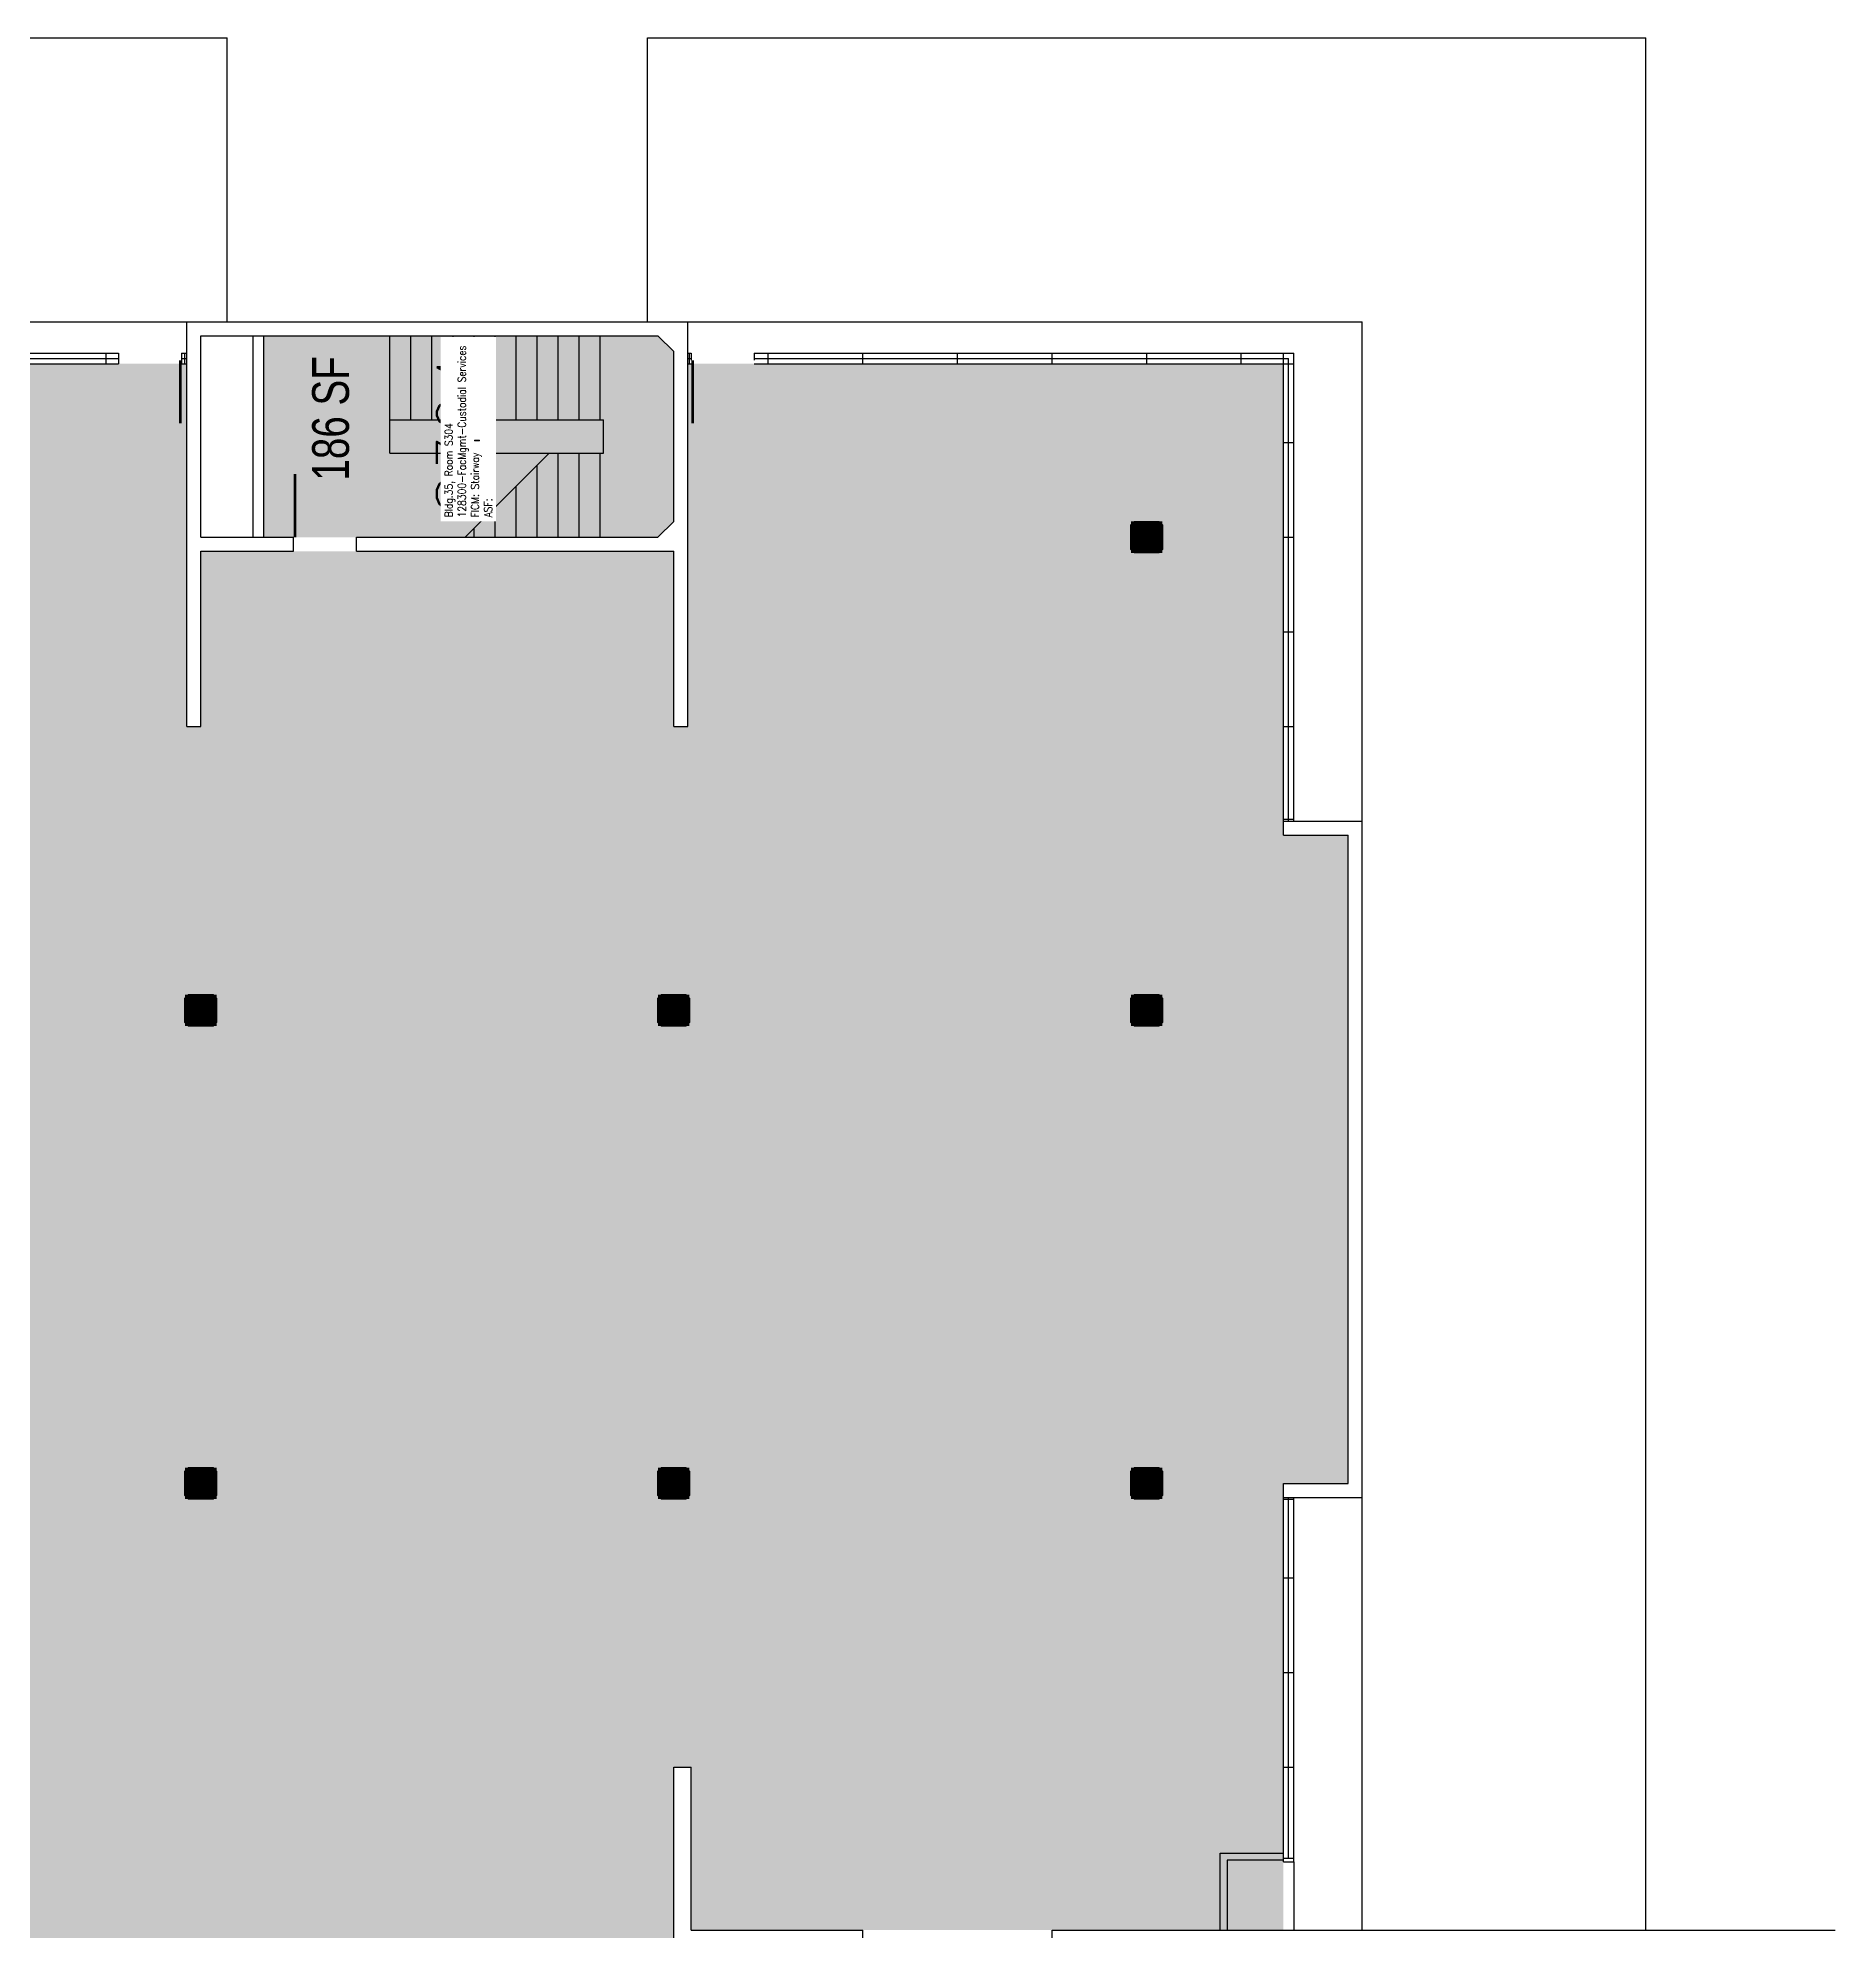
# Model space of a CAD drawing. Header units: inches. Extents: x 0 to 3525, y 0 to 2715.
# Drawn here: x 2337 to 3363, y 1635 to 2715 of the extents above; entities that cross this region are included whole.
import ezdxf
from ezdxf.enums import TextEntityAlignment as Align

# ---------------------------------------------------------------- set-up
doc = ezdxf.new("R2010")
doc.units = ezdxf.units.IN
doc.header["$LTSCALE"] = 10
doc.header["$MEASUREMENT"] = 0
doc.layers.get('0').update_dxf_attribs({"linetype": 'CONTINUOUS'})
for name, color, linetype in [('A-DOOR', 2, 'CONTINUOUS'), ('A-FLOR', 3, 'CONTINUOUS'), ('A-GLAZ', 1, 'CONTINUOUS'), ('A-GLAZ-SILL', 2, 'CONTINUOUS'), ('A-IDEN-RNUM', 7, 'CONTINUOUS'), ('A-IDEN-SNUM', 4, 'CONTINUOUS'), ('A-IDEN-VNUM', 4, 'CONTINUOUS'), ('A-ROOF', 2, 'CONTINUOUS'), ('A-SWAL', 5, 'CONTINUOUS'), ('A-WALL', 5, 'CONTINUOUS'), ('A-WALL-PATT', 7, 'CONTINUOUS'), ('AREA-TEXT', 3, 'CONTINUOUS'), ('Rooms-Category-Color', 7, 'CONTINUOUS'), ('Rooms-College-Color', 7, 'CONTINUOUS'), ('Rooms-Department-Color', 7, 'CONTINUOUS'), ('Rooms-Division-Color', 7, 'CONTINUOUS'), ('Rooms-Information', 7, 'CONTINUOUS')]:
    doc.layers.add(name, color=color, linetype=linetype)
doc.styles.add('AREA', font='arial.ttf', dxfattribs={"width": 0.75, "height": 21})
doc.styles.add('ROOMSNUMBER', font='TXT.SHX', dxfattribs={"height": 0.03})
doc.styles.add('ROOMVNUMBER', font='simplex.shx', dxfattribs={"width": 0.85})

# ---------------------------------------------------------------- blocks, each defined once
blk = doc.blocks.new('COL')
at = {"layer": 'A-SWAL'}
blk.add_lwpolyline([(9, 7), (9, -7), (7, -9), (-7, -9), (-9, -7), (-9, 7), (-7, 9), (7, 9)], close=True, dxfattribs=at)
at = {"layer": 'A-WALL-PATT', "const_width": 18}
blk.add_lwpolyline([(0, 9), (0, -9)], dxfattribs=at)

msp = doc.modelspace()

# ---------------------------------------------------------------- hatches: boundary and pattern name
at = {"layer": 'Rooms-Category-Color', "true_color": 0xadadad}
msp.add_hatch(color=253, dxfattribs=at).paths.add_polyline_path([(2507, 2430), (2483, 2430), (2482, 2430), (2471, 2430), (2466, 2430), (2466, 2513), (2466, 2543), (2466, 2545), (2471, 2545), (2519, 2545), (2691, 2545), (2700, 2536), (2700, 2439), (2691, 2430), (2519, 2430), (2518, 2430)])
at = {"layer": 'Rooms-Category-Color', "true_color": 0x99d7b2}
msp.add_hatch(color=253, dxfattribs=at).paths.add_polyline_path([(1077, 547.2), (1077, 672), (1077, 801), (1073, 801), (1071, 803), (1071, 810), (1050, 810), (1050, 1566), (2352, 1566), (2352, 810), (2328, 810), (2328, 543), (1899, 543), (1899, 533), (1897, 531), (1893, 531), (1893, 300), (2422, 300), (2422, 378), (2430, 378), (2430, 279), (2439, 279), (2439, 263), (2691, 263), (2691, 279), (2709, 279), (2709, 486), (2700, 486), (2700, 972), (2808, 972), (2808, 1458), (2700, 1458), (2700, 1566), (2700, 1728), (2710, 1728), (2710, 1635), (2808, 1635), (2916, 1635), (2967, 1635), (2973, 1635), (3048, 1635), (3048, 1882), (3048, 1890), (3085, 1890), (3085, 1893), (3085, 2052), (3085, 2160), (3085, 2260), (3048, 2260), (3048, 2268), (3048, 2421), (3048, 2529), (2708, 2529), (2708, 2427), (2708, 2421), (2708, 2322), (2700, 2322), (2700, 2328), (2700, 2422), (2541, 2422), (2535, 2422), (2519, 2422), (2518, 2422), (2507, 2422), (2483, 2422), (2482, 2422), (2471, 2422), (2436, 2422), (2430, 2422), (2430, 2322), (2422, 2322), (2422, 2529), (1088, 2529), (1088, 2322), (1080, 2322), (1080, 2422), (1074, 2422), (921, 2422), (915, 2422), (899, 2422), (898, 2422), (894.4, 2422), (863, 2422), (862, 2422), (858.4, 2422), (810, 2422), (810, 2325), (810, 2322), (802, 2322), (802, 2421), (802, 2427), (802, 2529), (540, 2529), (300, 2529), (300, 2439), (300, 2435), (300, 2421), (300, 2331), (300, 2323), (270, 2323), (270, 2169), (279, 2169), (279, 2163), (300, 2163), (435, 2163), (435, 2107), (435, 2071), (435, 1837), (435, 1801), (435, 1785), (492, 1785), (528, 1785), (537, 1785), (543, 1785), (543, 1772), (543, 1736), (543, 1623), (554, 1623), (559, 1623), (590, 1623), (595, 1623), (645, 1623), (651, 1623), (655, 1623), (691, 1623), (702, 1623), (702, 1620), (806, 1620), (807, 1620), (810, 1620), (810, 1461), (810, 1350), (810, 1305.5), (810, 1263.5), (810, 1188.6), (810, 1146.6), (810, 957.6), (810, 810), (810, 549), (817, 549), (819, 547.2), (1076.7, 547.2)])
at = {"layer": 'Rooms-College-Color', "true_color": 0xadadad}
msp.add_hatch(color=253, dxfattribs=at).paths.add_polyline_path([(2507, 2430), (2483, 2430), (2482, 2430), (2471, 2430), (2466, 2430), (2466, 2513), (2466, 2543), (2466, 2545), (2471, 2545), (2519, 2545), (2691, 2545), (2700, 2536), (2700, 2439), (2691, 2430), (2519, 2430), (2518, 2430)])
at = {"layer": 'Rooms-College-Color', "true_color": 0x80bc67}
msp.add_hatch(color=83, dxfattribs=at).paths.add_polyline_path([(1077, 547.2), (1077, 672), (1077, 801), (1073, 801), (1071, 803), (1071, 810), (1050, 810), (1050, 1566), (2352, 1566), (2352, 810), (2328, 810), (2328, 543), (1899, 543), (1899, 533), (1897, 531), (1893, 531), (1893, 300), (2422, 300), (2422, 378), (2430, 378), (2430, 279), (2439, 279), (2439, 263), (2691, 263), (2691, 279), (2709, 279), (2709, 486), (2700, 486), (2700, 972), (2808, 972), (2808, 1458), (2700, 1458), (2700, 1566), (2700, 1728), (2710, 1728), (2710, 1635), (2808, 1635), (2916, 1635), (2967, 1635), (2973, 1635), (3048, 1635), (3048, 1882), (3048, 1890), (3085, 1890), (3085, 1893), (3085, 2052), (3085, 2160), (3085, 2260), (3048, 2260), (3048, 2268), (3048, 2421), (3048, 2529), (2708, 2529), (2708, 2427), (2708, 2421), (2708, 2322), (2700, 2322), (2700, 2328), (2700, 2422), (2541, 2422), (2535, 2422), (2519, 2422), (2518, 2422), (2507, 2422), (2483, 2422), (2482, 2422), (2471, 2422), (2436, 2422), (2430, 2422), (2430, 2322), (2422, 2322), (2422, 2529), (1088, 2529), (1088, 2322), (1080, 2322), (1080, 2422), (1074, 2422), (921, 2422), (915, 2422), (899, 2422), (898, 2422), (894.4, 2422), (863, 2422), (862, 2422), (858.4, 2422), (810, 2422), (810, 2325), (810, 2322), (802, 2322), (802, 2421), (802, 2427), (802, 2529), (540, 2529), (300, 2529), (300, 2439), (300, 2435), (300, 2421), (300, 2331), (300, 2323), (270, 2323), (270, 2169), (279, 2169), (279, 2163), (300, 2163), (435, 2163), (435, 2107), (435, 2071), (435, 1837), (435, 1801), (435, 1785), (492, 1785), (528, 1785), (537, 1785), (543, 1785), (543, 1772), (543, 1736), (543, 1623), (554, 1623), (559, 1623), (590, 1623), (595, 1623), (645, 1623), (651, 1623), (655, 1623), (691, 1623), (702, 1623), (702, 1620), (806, 1620), (807, 1620), (810, 1620), (810, 1461), (810, 1350), (810, 1305.5), (810, 1263.5), (810, 1188.6), (810, 1146.6), (810, 957.6), (810, 810), (810, 549), (817, 549), (819, 547.2), (1076.7, 547.2)])
at = {"layer": 'Rooms-Department-Color', "true_color": 0xacacac}
msp.add_hatch(color=253, dxfattribs=at).paths.add_polyline_path([(2507, 2430), (2483, 2430), (2482, 2430), (2471, 2430), (2466, 2430), (2466, 2513), (2466, 2543), (2466, 2545), (2471, 2545), (2519, 2545), (2691, 2545), (2700, 2536), (2700, 2439), (2691, 2430), (2519, 2430), (2518, 2430)])
at = {"layer": 'Rooms-Department-Color', "true_color": 0x62f98f}
msp.add_hatch(color=91, dxfattribs=at).paths.add_polyline_path([(1077, 547.2), (1077, 672), (1077, 801), (1073, 801), (1071, 803), (1071, 810), (1050, 810), (1050, 1566), (2352, 1566), (2352, 810), (2328, 810), (2328, 543), (1899, 543), (1899, 533), (1897, 531), (1893, 531), (1893, 300), (2422, 300), (2422, 378), (2430, 378), (2430, 279), (2439, 279), (2439, 263), (2691, 263), (2691, 279), (2709, 279), (2709, 486), (2700, 486), (2700, 972), (2808, 972), (2808, 1458), (2700, 1458), (2700, 1566), (2700, 1728), (2710, 1728), (2710, 1635), (2808, 1635), (2916, 1635), (2967, 1635), (2973, 1635), (3048, 1635), (3048, 1882), (3048, 1890), (3085, 1890), (3085, 1893), (3085, 2052), (3085, 2160), (3085, 2260), (3048, 2260), (3048, 2268), (3048, 2421), (3048, 2529), (2708, 2529), (2708, 2427), (2708, 2421), (2708, 2322), (2700, 2322), (2700, 2328), (2700, 2422), (2541, 2422), (2535, 2422), (2519, 2422), (2518, 2422), (2507, 2422), (2483, 2422), (2482, 2422), (2471, 2422), (2436, 2422), (2430, 2422), (2430, 2322), (2422, 2322), (2422, 2529), (1088, 2529), (1088, 2322), (1080, 2322), (1080, 2422), (1074, 2422), (921, 2422), (915, 2422), (899, 2422), (898, 2422), (894.4, 2422), (863, 2422), (862, 2422), (858.4, 2422), (810, 2422), (810, 2325), (810, 2322), (802, 2322), (802, 2421), (802, 2427), (802, 2529), (540, 2529), (300, 2529), (300, 2439), (300, 2435), (300, 2421), (300, 2331), (300, 2323), (270, 2323), (270, 2169), (279, 2169), (279, 2163), (300, 2163), (435, 2163), (435, 2107), (435, 2071), (435, 1837), (435, 1801), (435, 1785), (492, 1785), (528, 1785), (537, 1785), (543, 1785), (543, 1772), (543, 1736), (543, 1623), (554, 1623), (559, 1623), (590, 1623), (595, 1623), (645, 1623), (651, 1623), (655, 1623), (691, 1623), (702, 1623), (702, 1620), (806, 1620), (807, 1620), (810, 1620), (810, 1461), (810, 1350), (810, 1305.5), (810, 1263.5), (810, 1188.6), (810, 1146.6), (810, 957.6), (810, 810), (810, 549), (817, 549), (819, 547.2), (1076.7, 547.2)])
at = {"layer": 'Rooms-Division-Color', "true_color": 0xadadad}
msp.add_hatch(color=253, dxfattribs=at).paths.add_polyline_path([(2507, 2430), (2483, 2430), (2482, 2430), (2471, 2430), (2466, 2430), (2466, 2513), (2466, 2543), (2466, 2545), (2471, 2545), (2519, 2545), (2691, 2545), (2700, 2536), (2700, 2439), (2691, 2430), (2519, 2430), (2518, 2430)])
at = {"layer": 'Rooms-Division-Color', "true_color": 0x62f98f}
msp.add_hatch(color=91, dxfattribs=at).paths.add_polyline_path([(1077, 547.2), (1077, 672), (1077, 801), (1073, 801), (1071, 803), (1071, 810), (1050, 810), (1050, 1566), (2352, 1566), (2352, 810), (2328, 810), (2328, 543), (1899, 543), (1899, 533), (1897, 531), (1893, 531), (1893, 300), (2422, 300), (2422, 378), (2430, 378), (2430, 279), (2439, 279), (2439, 263), (2691, 263), (2691, 279), (2709, 279), (2709, 486), (2700, 486), (2700, 972), (2808, 972), (2808, 1458), (2700, 1458), (2700, 1566), (2700, 1728), (2710, 1728), (2710, 1635), (2808, 1635), (2916, 1635), (2967, 1635), (2973, 1635), (3048, 1635), (3048, 1882), (3048, 1890), (3085, 1890), (3085, 1893), (3085, 2052), (3085, 2160), (3085, 2260), (3048, 2260), (3048, 2268), (3048, 2421), (3048, 2529), (2708, 2529), (2708, 2427), (2708, 2421), (2708, 2322), (2700, 2322), (2700, 2328), (2700, 2422), (2541, 2422), (2535, 2422), (2519, 2422), (2518, 2422), (2507, 2422), (2483, 2422), (2482, 2422), (2471, 2422), (2436, 2422), (2430, 2422), (2430, 2322), (2422, 2322), (2422, 2529), (1088, 2529), (1088, 2322), (1080, 2322), (1080, 2422), (1074, 2422), (921, 2422), (915, 2422), (899, 2422), (898, 2422), (894.4, 2422), (863, 2422), (862, 2422), (858.4, 2422), (810, 2422), (810, 2325), (810, 2322), (802, 2322), (802, 2421), (802, 2427), (802, 2529), (540, 2529), (300, 2529), (300, 2439), (300, 2435), (300, 2421), (300, 2331), (300, 2323), (270, 2323), (270, 2169), (279, 2169), (279, 2163), (300, 2163), (435, 2163), (435, 2107), (435, 2071), (435, 1837), (435, 1801), (435, 1785), (492, 1785), (528, 1785), (537, 1785), (543, 1785), (543, 1772), (543, 1736), (543, 1623), (554, 1623), (559, 1623), (590, 1623), (595, 1623), (645, 1623), (651, 1623), (655, 1623), (691, 1623), (702, 1623), (702, 1620), (806, 1620), (807, 1620), (810, 1620), (810, 1461), (810, 1350), (810, 1305.5), (810, 1263.5), (810, 1188.6), (810, 1146.6), (810, 957.6), (810, 810), (810, 549), (817, 549), (819, 547.2), (1076.7, 547.2)])

# ---------------------------------------------------------------- linework, layer by layer
at = {"layer": 'A-DOOR'}
for points in [[(2418.3, 2531, 1.5, 1.5, 0), (2418.3, 2495, 0, 0, 0), (2417.5, 2495, 0, 0, -0.414214), (2383, 2532.5, 0, 0, -0.414214)], [(2710.8, 2531, 1.5, 1.5, 0), (2710.8, 2495, 0, 0, 0), (2711.5, 2495, 0, 0, 0.414214), (2746, 2532.5, 0, 0, 0.414214)], [(2483.8, 2430, 1.5, 1.5, 0), (2483.8, 2466, 0, 0, 0), (2484.5, 2466, 0, 0, -0.414214), (2519, 2428.5, 0, 0, -0.414214)]]:
    msp.add_lwpolyline(points, format="xyseb", dxfattribs=at)
at = {"layer": 'A-FLOR'}
for p, q in [((2538, 2478), (2538, 2545)), ((2550, 2497), (2550, 2545)), ((2562, 2497), (2562, 2545)), ((2574, 2497), (2574, 2545)), ((2586, 2497), (2586, 2545)), ((2598, 2497), (2598, 2545)), ((2610, 2497), (2610, 2545)), ((2622, 2497), (2622, 2545)), ((2634, 2497), (2634, 2545)), ((2646, 2497), (2646, 2545)), ((2658, 2497), (2658, 2545)), ((2538, 2497), (2660, 2497)), ((2660, 2478), (2660, 2497)), ((2538, 2478), (2660, 2478)), ((2580.9, 2430), (2628.8, 2478)), ((2634, 2430), (2634, 2478)), ((2646, 2430), (2646, 2478)), ((2658, 2430), (2658, 2478)), ((2622, 2430), (2622, 2471.2)), ((2610, 2430), (2610, 2459.1)), ((2598, 2430), (2598, 2447.1)), ((2586, 2430), (2586, 2435.1)), ((3054, 1674), (3054, 1635))]:
    msp.add_line(p, q, dxfattribs=at)
at = {"layer": 'A-GLAZ'}
for p, q in [((1126, 2532), (2383, 2532)), ((2376, 2529), (2376, 2535)), ((2419, 2532), (2422, 2532)), ((2419, 2532), (2422, 2532)), ((2421, 2529), (2421, 2535)), ((2708, 2532), (2710, 2532)), ((2709, 2529), (2709, 2535)), ((2746, 2532), (3051, 2532)), ((2754, 2529), (2754, 2535)), ((2808, 2529), (2808, 2535)), ((2862, 2529), (2862, 2535)), ((2916, 2529), (2916, 2535)), ((2970, 2529), (2970, 2535)), ((3024, 2529), (3024, 2535)), ((3048, 2529), (3048, 2535)), ((3048, 2529), (3054, 2529)), ((3051, 2268), (3051, 2532)), ((3048, 2484), (3054, 2484)), ((3048, 2430), (3054, 2430)), ((3048, 2376), (3054, 2376)), ((3048, 2322), (3054, 2322)), ((3048, 2269), (3054, 2269)), ((3048, 1881), (3054, 1881)), ((3051, 1676), (3051, 1882)), ((3048, 1836), (3054, 1836)), ((3048, 1782), (3054, 1782)), ((3048, 1728), (3054, 1728)), ((3048, 1676), (3054, 1676)), ((3048, 1674), (3054, 1674))]:
    msp.add_line(p, q, dxfattribs=at)
at = {"layer": 'A-GLAZ-SILL'}
for p, q in [((1126, 2535), (2383, 2535)), ((1126, 2529.1), (2383, 2529)), ((2419, 2535), (2422, 2535)), ((2419, 2535), (2422, 2535)), ((2419, 2529), (2422, 2529)), ((2419, 2529), (2422, 2529)), ((2708, 2535), (2710, 2535)), ((2708, 2529), (2710, 2529)), ((2746, 2535), (3054, 2535)), ((2746, 2529), (3048, 2529)), ((3048, 2268), (3048, 2529)), ((3054, 2268), (3054, 2535)), ((3048, 1674), (3048, 1882)), ((3054, 1674), (3054, 1882))]:
    msp.add_line(p, q, dxfattribs=at)
at = {"layer": 'A-ROOF'}
for p, q in [((1065, 2715), (2445, 2715)), ((2445, 2553), (2445, 2715)), ((2685, 2553), (2685, 2715)), ((2685, 2715), (3255, 2715)), ((3255, 1635), (3255, 2715)), ((1088, 2553), (2422, 2553)), ((2708, 2553), (3093, 2553)), ((3093, 1635), (3093, 2553))]:
    msp.add_line(p, q, dxfattribs=at)
at = {"layer": 'A-WALL'}
for p, q in [((2422, 2553), (2708, 2553)), ((2422, 2322), (2422, 2553)), ((2708, 2322), (2708, 2553)), ((2430, 2545), (2691, 2545)), ((2430, 2430), (2430, 2545)), ((2460, 2430), (2460, 2545)), ((2466, 2430), (2466, 2545)), ((2691, 2545), (2700, 2536)), ((2383, 2535), (2383, 2529)), ((2419, 2535), (2419, 2529)), ((2700, 2439), (2700, 2536)), ((2710, 2535), (2710, 2531)), ((2746, 2535), (2746, 2531)), ((2691, 2430), (2700, 2439)), ((2430, 2430), (2483, 2430)), ((2430, 2422), (2483, 2422)), ((2430, 2322), (2430, 2422)), ((2483, 2422), (2483, 2430)), ((2519, 2422), (2519, 2430)), ((2519, 2430), (2691, 2430)), ((2519, 2422), (2700, 2422)), ((2700, 2322), (2700, 2422)), ((2422, 2322), (2430, 2322)), ((2700, 2322), (2708, 2322)), ((3048, 2268), (3093, 2268)), ((3048, 2260), (3048, 2268)), ((3048, 2260), (3085, 2260)), ((3085, 1890), (3085, 2260)), ((3093, 1882), (3093, 2268)), ((3048, 1890), (3085, 1890)), ((3048, 1882), (3048, 1890)), ((3048, 1882), (3093, 1882)), ((2700, 1458), (2700, 1728)), ((2700, 1728), (2710, 1728)), ((2710, 1635), (2710, 1728)), ((3012, 1635), (3012, 1679)), ((3012, 1679), (3048, 1679)), ((3048, 1675), (3016, 1675)), ((3016, 1675), (3016, 1635)), ((2710, 1635), (2808, 1635)), ((2808, 1458), (2808, 1635)), ((2916, 1635), (3363, 1635)), ((2916, 1627), (2916, 1635))]:
    msp.add_line(p, q, dxfattribs=at)

# ---------------------------------------------------------------- block references
at = {"xscale": 0.9999999962747097, "yscale": 0.9999999962747097, "zscale": 0.9999999962747097}
for p in [(2970, 2430), (2430, 2160), (2700, 2160), (2970, 2160), (2430, 1890), (2700, 1890), (2970, 1890), (2430, 1620)]:
    msp.add_blockref('COL', p, dxfattribs=at)

# ---------------------------------------------------------------- texts
at = {"layer": 'A-IDEN-RNUM', "style": 'ROOMSNUMBER'}
msp.add_text('S304-00', height=0.36, rotation=360, dxfattribs=at).set_placement((2587.7, 2485.2), align=Align.MIDDLE)
at = {"layer": 'A-IDEN-SNUM', "style": 'ROOMSNUMBER'}
msp.add_text('0350S30400', height=0.36, rotation=360, dxfattribs=at).set_placement((2587.7, 2485.2), align=Align.MIDDLE)
at = {"layer": 'A-IDEN-VNUM', "style": 'ROOMVNUMBER', "width": 0.85}
msp.add_text('S304', height=31.5, rotation=90, dxfattribs=at).set_placement((2580.5, 2489.1), align=Align.MIDDLE_CENTER)
at = {"layer": 'AREA-TEXT', "style": 'AREA', "width": 0.75}
msp.add_text('186 SF', height=21, rotation=90, dxfattribs=at).set_placement((2504.1, 2497.8), align=Align.MIDDLE_CENTER)

# ---------------------------------------------------------------- next in the draw order: texts
at = {"layer": 'Rooms-Information', "insert": (2596.3, 2441.3), "char_height": 4.5, "width": 100.8, "attachment_point": 7, "rotation": 90, "style": 'ROOMVNUMBER', "bg_fill": 3, "box_fill_scale": 1.5, "bg_fill_color": 256, "bg_fill_true_color": 13158600, "bg_fill_transparency": 0}
msp.add_mtext('Bldg.35, Room S304^M^J128300-FacMgmt-Custodial Services^M^JFICM: Stairway^M^JASF: ', dxfattribs=at)

doc.saveas('drawing.dxf')
